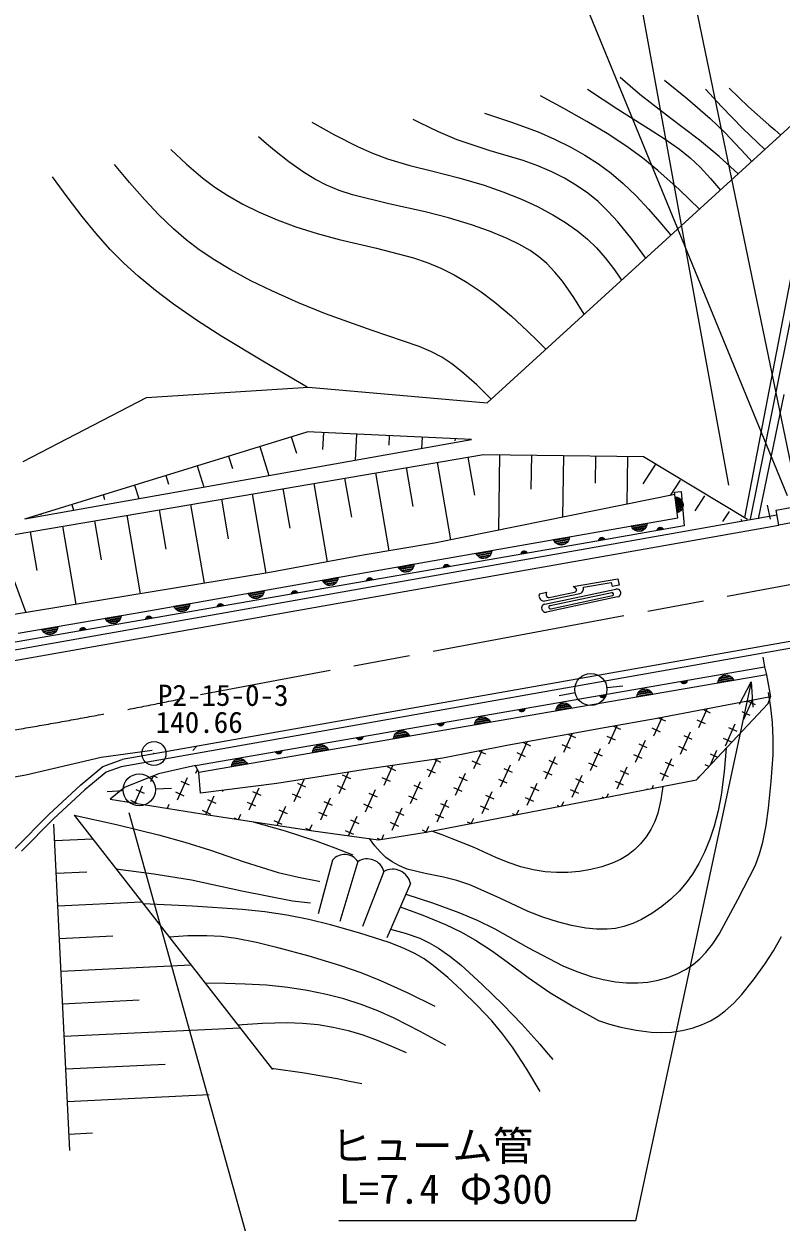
# Model space of a CAD drawing. Units: millimetres, scale not verified. Extents: x 40000 to 680000, y 20000 to 380000.
# Drawn here: x 490929 to 537770, y 244033 to 318228 of the extents above; entities that cross this region are included whole.
import ezdxf
from ezdxf.enums import TextEntityAlignment as Align

# ---------------------------------------------------------------- set-up
doc = ezdxf.new("R2010")
doc.units = ezdxf.units.MM
doc.header["$LTSCALE"] = 1000
doc.linetypes.add('CHAIN', pattern=[18.5, 12, -1.5, 3.5, -1.5])
for name, color, linetype, lineweight in [('M-BGD', 7, 'Continuous', 25), ('M-BMK', 2, 'CHAIN', 13), ('M-STR-STRC', 7, 'Continuous', 25)]:
    doc.layers.add(name, color=color, linetype=linetype, lineweight=lineweight)
doc.layers.add('M-BGD-HTXT', color=7, linetype='Continuous')
doc.layers.add('M-BMK-SRVR', color=7, linetype='Continuous')
doc.styles.add('ＭＳ ゴシック', font='')
doc.styles.get('ＭＳ ゴシック').set_extended_font_data('MS Gothic')

# ---------------------------------------------------------------- blocks, each defined once
blk = doc.blocks.new('BUHIN2')
at = {"color": 3, "linetype": 'Continuous', "lineweight": 25}
for radius in [746, 22.5]:
    blk.add_circle((0, 0), radius, dxfattribs=at)
blk = doc.blocks.new('BUHIN116')
at = {"color": 7, "linetype": 'Continuous', "lineweight": 25}
for p, q in [((-294, 297), (-416, -55)), ((-394, -184), (-196, 388)), ((-117, 427), (-355, -261)), ((-312, -328), (-43, 449)), ((29, 466), (-265, -384)), ((-214, -428), (96, 469))]:
    blk.add_line(p, q, dxfattribs=at)
blk.add_lwpolyline([(-164, -472), (-259, -397), (-332, -311), (-405, -183), (-425, -59), (-422, 64), (-372, 211), (-298, 309), (-205, 394), (-69, 450), (43, 475), (164, 472)], close=True, dxfattribs=at)
blk = doc.blocks.new('BUHIN117')
at = {"color": 7, "linetype": 'Continuous', "lineweight": 25}
for p, q in [((-295, 297), (-416, -56)), ((-394, -185), (-198, 387)), ((-118, 426), (-354, -262)), ((-311, -329), (-45, 449)), ((28, 466), (-264, -385)), ((-213, -429), (95, 470))]:
    blk.add_line(p, q, dxfattribs=at)
blk.add_lwpolyline([(-162, -473), (-258, -398), (-331, -312), (-404, -184), (-425, -61), (-422, 63), (-372, 209), (-299, 308), (-206, 393), (-71, 450), (41, 475), (162, 473)], close=True, dxfattribs=at)
blk = doc.blocks.new('BUHIN118')
at = {"color": 7, "linetype": 'Continuous', "lineweight": 25}
for p, q in [((-295, 297), (-416, -55)), ((-394, -185), (-197, 388)), ((-118, 426), (-354, -262)), ((-311, -329), (-44, 449)), ((28, 466), (-264, -385)), ((-213, -429), (95, 470))]:
    blk.add_line(p, q, dxfattribs=at)
blk.add_lwpolyline([(-162, -473), (-258, -398), (-332, -312), (-404, -184), (-425, -60), (-422, 63), (-372, 210), (-298, 309), (-206, 393), (-70, 450), (42, 475), (162, 473)], close=True, dxfattribs=at)
blk = doc.blocks.new('BUHIN121')
at = {"color": 7, "linetype": 'Continuous', "lineweight": 25}
for p, q in [((86, 171), (-38, -188)), ((-11, -186), (106, 154)), ((125, 131), (17, -179)), ((47, -171), (142, 104)), ((158, 74), (79, -155)), ((118, -119), (166, 22))]:
    blk.add_line(p, q, dxfattribs=at)
blk.add_lwpolyline([(65, 189), (104, 159), (133, 124), (162, 73), (170, 24), (169, -26), (149, -84), (119, -124), (82, -157), (28, -180), (-17, -190), (-65, -189)], close=True, dxfattribs=at)
blk = doc.blocks.new('BUHIN122')
at = {"color": 7, "linetype": 'Continuous', "lineweight": 25}
for p, q in [((86, 171), (-38, -188)), ((-12, -186), (106, 154)), ((125, 131), (17, -179)), ((47, -171), (142, 104)), ((158, 74), (79, -155)), ((118, -119), (166, 22))]:
    blk.add_line(p, q, dxfattribs=at)
blk.add_lwpolyline([(65, 189), (104, 159), (133, 124), (162, 73), (170, 24), (169, -26), (149, -84), (119, -124), (82, -157), (28, -180), (-17, -190), (-65, -189)], close=True, dxfattribs=at)
blk = doc.blocks.new('BUHIN123')
at = {"color": 7, "linetype": 'Continuous', "lineweight": 25}
for p, q in [((86, 171), (-38, -188)), ((-12, -186), (106, 154)), ((125, 131), (17, -180)), ((47, -171), (142, 104)), ((158, 73), (79, -155)), ((118, -119), (166, 22))]:
    blk.add_line(p, q, dxfattribs=at)
blk.add_lwpolyline([(65, 189), (104, 159), (133, 124), (162, 73), (170, 24), (169, -26), (149, -84), (119, -124), (82, -157), (28, -180), (-17, -190), (-65, -189)], close=True, dxfattribs=at)
blk = doc.blocks.new('BUHIN128')
at = {"color": 7, "linetype": 'Continuous', "lineweight": 25}
for p, q in [((215, 428), (-97, -469)), ((-29, -466), (266, 384)), ((312, 328), (43, -449)), ((116, -427), (355, 260)), ((394, 183), (196, -388)), ((294, -298), (416, 54))]:
    blk.add_line(p, q, dxfattribs=at)
blk.add_lwpolyline([(164, 472), (259, 397), (333, 311), (405, 182), (425, 59), (422, -64), (371, -211), (297, -310), (205, -394), (69, -450), (-43, -475), (-164, -472)], close=True, dxfattribs=at)
blk = doc.blocks.new('BUHIN129')
at = {"color": 7, "linetype": 'Continuous', "lineweight": 25}
for p, q in [((-118, 119), (-166, -22)), ((-158, -74), (-79, 155)), ((-47, 171), (-142, -104)), ((-125, -131), (-17, 180)), ((12, 186), (-106, -154)), ((-86, -171), (38, 188))]:
    blk.add_line(p, q, dxfattribs=at)
blk.add_lwpolyline([(-65, -189), (-104, -159), (-133, -124), (-162, -73), (-170, -24), (-169, 26), (-149, 84), (-119, 124), (-82, 157), (-28, 180), (17, 190), (65, 189)], close=True, dxfattribs=at)
blk = doc.blocks.new('BUHIN142')
at = {"color": 7, "linetype": 'Continuous', "lineweight": 25}
blk.add_circle((0, 0), 995, dxfattribs=at)

msp = doc.modelspace()

# ---------------------------------------------------------------- linework, layer by layer
at = {"layer": 'M-BGD'}
for p, q in [((526315, 334892), (534528, 289671)), ((532078, 321318), (538943, 288229)), ((519592, 294768), (539374, 312821)), ((539559, 308757), (535521, 287658)), ((535880, 287563), (540088, 308464)), ((498507, 295093), (508542, 295744)), ((508542, 295744), (519592, 294768)), ((490884, 291136), (498507, 295093)), ((537935, 295275), (536357, 287579)), ((490974, 287582), (508441, 292967)), ((490974, 287582), (518621, 292489)), ((507470, 292668), (507786, 291645)), ((518621, 292489), (508441, 292967)), ((509459, 292919), (509410, 291882)), ((511495, 292824), (511419, 291210)), ((513531, 292728), (513504, 292152)), ((515567, 292632), (515534, 291941)), ((517603, 292536), (517597, 292421)), ((505530, 292070), (506086, 290264)), ((500280, 288310), (519353, 291574)), ((501648, 290873), (502056, 289549)), ((503589, 291471), (503830, 290689)), ((516492, 291084), (517315, 286277)), ((518399, 291410), (518805, 289037)), ((519353, 291574), (529257, 291450)), ((520343, 291561), (520285, 286881)), ((522324, 291537), (522298, 289411)), ((524305, 291512), (524257, 287687)), ((526286, 291487), (526264, 289787)), ((528266, 291463), (528229, 288485)), ((530014, 290962), (529228, 289745)), ((529257, 291450), (535689, 287556)), ((499707, 290275), (499874, 289733)), ((510770, 290105), (511184, 287688)), ((512677, 290431), (513504, 285598)), ((514585, 290758), (514998, 288339)), ((497766, 289676), (498026, 288833)), ((506955, 289452), (507373, 287011)), ((508863, 289778), (509694, 284920)), ((531528, 289985), (530906, 289023)), ((495826, 289078), (495918, 288777)), ((503141, 288799), (503559, 286353)), ((505048, 289126), (505887, 284221)), ((531197, 289081), (523147, 287464)), ((531176, 289242), (531590, 289279)), ((531390, 287648), (531176, 289242)), ((531281, 288924), (531408, 287982)), ((531466, 288015), (531347, 288907)), ((531414, 288878), (531523, 288063)), ((531579, 288116), (531482, 288837)), ((531552, 288786), (531633, 288186)), ((531590, 289279), (531780, 287142)), ((531679, 288311), (531629, 288680)), ((533041, 289008), (532442, 288079)), ((490323, 286612), (500280, 288310)), ((491944, 287881), (491962, 287821)), ((493885, 288479), (493996, 288118)), ((499284, 288140), (499699, 285706)), ((501233, 288473), (502068, 283594)), ((534555, 288031), (534155, 287412)), ((537127, 287566), (536935, 288422)), ((537464, 288126), (538364, 288283)), ((537626, 287195), (537464, 288126)), ((469873, 275831), (537513, 287835)), ((469987, 275191), (537626, 287195)), ((495302, 287461), (495715, 285039)), ((497293, 287800), (498121, 282945)), ((512178, 284278), (531390, 287648)), ((523147, 287464), (516328, 286076)), ((531780, 287142), (526364, 286203)), ((535316, 287475), (535312, 287543)), ((535312, 287543), (535319, 287436)), ((538526, 287352), (537626, 287195)), ((491319, 286782), (491730, 284372)), ((493310, 287121), (494134, 282290)), ((489363, 286251), (491045, 281782)), ((526364, 286203), (509957, 283352)), ((516328, 286076), (511912, 285329)), ((511912, 285329), (506025, 284244)), ((506025, 284244), (490194, 281642)), ((498407, 281848), (512178, 284278)), ((509957, 283352), (490157, 279911)), ((490569, 280491), (498407, 281848)), ((539346, 279729), (496949, 272229)), ((539271, 280152), (497005, 272675)), ((536641, 279024), (536749, 278406)), ((501545, 272301), (536749, 278406)), ((536749, 278406), (536864, 277922)), ((536864, 277922), (501753, 271874)), ((536864, 277922), (537123, 276549)), ((525028, 276811), (524048, 276611)), ((527000, 277127), (527993, 277244)), ((535930, 277478), (528767, 244115)), ((537123, 276549), (529976, 275202)), ((532536, 271416), (536968, 276155)), ((535463, 275171), (535987, 276335)), ((535727, 276286), (536178, 276083)), ((536968, 276155), (537123, 276549)), ((529899, 274151), (530409, 275284)), ((532681, 274661), (533198, 275810)), ((532967, 275766), (533396, 275573)), ((535870, 275399), (535357, 275630)), ((526942, 274658), (520811, 273534)), ((529976, 275202), (526942, 274658)), ((527117, 273641), (527630, 274781)), ((527412, 274742), (527831, 274553)), ((530306, 274379), (529793, 274610)), ((530207, 275246), (530614, 275063)), ((533088, 274889), (532575, 275120)), ((534327, 273525), (534942, 274893)), ((534529, 274668), (535042, 274437)), ((524335, 273131), (524849, 274274)), ((524627, 274233), (525049, 274043)), ((527524, 273869), (527011, 274100)), ((528763, 272505), (529378, 273873)), ((531545, 273015), (532160, 274383)), ((531747, 274158), (532260, 273927)), ((534725, 273757), (534221, 273984)), ((495707, 272812), (498851, 273256)), ((501369, 273242), (501611, 273490)), ((520811, 273534), (516854, 272770)), ((518771, 272111), (519278, 273238)), ((519089, 273202), (519485, 273023)), ((521960, 272849), (521447, 273080)), ((521553, 272621), (522067, 273764)), ((521845, 273723), (522267, 273533)), ((524742, 273359), (524229, 273590)), ((525981, 271995), (526596, 273363)), ((526182, 273138), (526695, 272907)), ((528965, 273648), (529478, 273417)), ((531952, 273243), (531439, 273474)), ((533397, 272337), (533806, 273247)), ((491052, 271726), (495707, 272812)), ((495818, 272240), (497005, 272675)), ((501545, 272301), (499252, 271788)), ((501753, 271874), (501545, 272301)), ((501753, 271874), (501545, 272301)), ((516854, 272770), (512313, 272099)), ((513206, 271091), (513756, 272313)), ((515989, 271601), (516491, 272717)), ((516310, 272690), (516703, 272513)), ((519178, 272339), (518665, 272570)), ((520417, 270975), (521032, 272343)), ((523199, 271485), (523814, 272853)), ((523400, 272628), (523913, 272397)), ((526388, 272223), (525875, 272454)), ((529170, 272733), (528657, 272964)), ((530409, 271369), (531024, 272737)), ((530611, 272512), (531124, 272281)), ((533305, 272239), (533085, 272338)), ((533393, 273022), (533846, 272818)), ((486228, 270904), (491052, 271726)), ((494441, 271107), (495818, 272240)), ((496019, 271888), (494704, 270806)), ((496949, 272229), (496019, 271888)), ((499252, 271788), (497140, 270949)), ((498786, 271323), (498940, 271664)), ((499193, 271552), (498941, 271665)), ((500432, 270187), (501048, 271555)), ((501574, 272242), (501477, 272286)), ((501568, 271833), (501666, 272052)), ((501847, 270586), (501753, 271874)), ((512313, 272099), (506565, 271184)), ((510424, 270581), (511015, 271893)), ((510626, 271724), (511139, 271493)), ((513408, 272234), (513921, 272003)), ((516395, 271829), (515882, 272060)), ((517635, 270465), (518250, 271833)), ((517836, 271608), (518349, 271377)), ((520618, 272118), (521131, 271887)), ((523606, 271713), (523093, 271944)), ((524845, 270349), (525460, 271717)), ((527627, 270859), (528242, 272227)), ((527828, 272002), (528341, 271771)), ((530816, 271597), (530303, 271828)), ((532635, 271522), (532670, 271601)), ((492467, 269280), (494441, 271107)), ((497140, 270949), (496266, 270229)), ((497788, 269983), (498266, 271045)), ((497852, 270820), (498365, 270589)), ((499060, 270853), (500058, 270906)), ((500634, 271330), (501147, 271099)), ((506565, 271184), (501847, 270586)), ((504860, 269561), (505476, 270929)), ((507642, 270071), (508258, 271439)), ((507844, 271214), (508357, 270983)), ((510831, 270809), (510318, 271040)), ((512070, 269445), (512686, 270813)), ((513613, 271319), (513100, 271550)), ((514852, 269955), (515468, 271323)), ((515054, 271098), (515567, 270867)), ((515819, 268172), (532536, 271416)), ((518041, 270693), (517529, 270924)), ((520824, 271203), (520311, 271434)), ((522063, 269839), (522678, 271207)), ((522264, 270982), (522777, 270751)), ((525046, 271492), (525559, 271261)), ((528034, 271087), (527521, 271318)), ((529475, 270866), (529542, 270835)), ((529795, 270885), (529888, 271091)), ((532257, 271376), (532278, 271366)), ((494704, 270806), (492746, 268993)), ((497064, 270736), (496066, 270674)), ((496266, 270229), (502448, 269230)), ((497938, 269959), (497544, 270136)), ((500839, 270415), (500326, 270646)), ((502178, 269274), (502694, 270419)), ((502280, 270194), (502793, 269963)), ((503214, 270697), (503244, 270764)), ((505062, 270704), (505575, 270473)), ((508049, 270299), (507536, 270530)), ((509288, 268935), (509904, 270303)), ((509490, 270078), (510003, 269847)), ((512272, 270588), (512785, 270357)), ((515259, 270183), (514746, 270414)), ((516499, 268819), (517114, 270187)), ((519281, 269329), (519896, 270697)), ((519482, 270472), (519995, 270241)), ((522470, 270067), (521957, 270298)), ((524202, 269799), (524324, 270071)), ((525252, 270577), (524739, 270808)), ((526692, 270356), (526807, 270305)), ((526999, 270342), (527106, 270581)), ((497409, 269388), (507152, 234383)), ((499799, 269658), (499912, 269909)), ((502485, 269279), (501972, 269510)), ((505267, 269789), (504754, 270020)), ((506585, 268600), (507122, 269793)), ((506708, 269568), (507221, 269337)), ((509695, 269163), (509182, 269394)), ((512477, 269673), (511964, 269904)), ((513716, 268309), (514332, 269677)), ((513918, 269452), (514431, 269221)), ((516700, 269962), (517213, 269731)), ((519688, 269557), (519175, 269788)), ((521128, 269336), (521335, 269243)), ((521405, 269256), (521542, 269561)), ((523910, 269846), (524071, 269774)), ((490388, 267169), (492467, 269280)), ((492746, 268993), (490777, 266994)), ((493760, 248468), (492785, 268663)), ((494032, 269220), (506302, 253485)), ((502448, 269230), (508831, 268259)), ((503926, 269058), (504104, 268978)), ((504196, 268964), (504340, 269283)), ((506913, 268653), (506400, 268884)), ((508604, 268293), (508768, 268657)), ((511006, 267958), (511550, 269167)), ((511136, 268942), (511649, 268711)), ((514123, 268537), (513610, 268768)), ((516905, 269047), (516392, 269278)), ((518346, 268826), (518600, 268712)), ((518608, 268713), (518760, 269051)), ((508354, 268432), (508692, 268280)), ((508831, 268259), (512868, 267700)), ((511341, 268027), (510828, 268258)), ((512868, 267700), (515819, 268172)), ((513061, 267731), (513196, 268031)), ((515564, 268316), (515864, 268181)), ((515811, 268171), (515978, 268541)), ((492834, 267653), (495166, 267766)), ((512782, 267806), (512977, 267718)), ((510023, 266442), (509133, 263121)), ((492931, 265634), (494809, 265724)), ((511596, 266354), (510463, 262644)), ((513204, 265743), (511873, 262333)), ((514841, 264994), (513372, 261637)), ((493029, 263614), (498208, 263864)), ((493126, 261595), (496428, 261754)), ((493224, 259575), (501251, 259963)), ((493321, 257556), (498046, 257784)), ((493418, 255536), (504293, 256061)), ((493516, 253517), (499665, 253814)), ((493613, 251497), (502393, 251921)), ((493711, 249478), (495174, 249548)), ((528767, 244115), (510412, 244115))]:
    msp.add_line(p, q, dxfattribs=at)
for points in [[(535121, 308940), (533946, 310012), (532733, 311037), (530865, 312426), (529036, 313861), (528431, 314382), (527824, 314915)], [(530569, 314739), (531992, 313581), (533386, 312369), (534341, 311458), (535253, 310504), (535605, 310110), (535959, 309705)], [(525792, 314187), (527664, 312946), (529568, 311756), (530549, 311140), (531497, 310474), (532156, 309938), (532773, 309358), (533414, 308663), (534027, 307941)], [(536777, 310451), (535417, 311758), (534093, 313114), (533597, 313647), (533104, 314183)], [(534554, 314257), (535763, 313096), (537011, 311978), (537385, 311662), (537759, 311348)], [(532727, 306756), (531462, 307978), (530150, 309161), (529212, 309920), (528235, 310631), (527016, 311435), (525757, 312193), (524337, 312991), (522895, 313770)], [(519415, 312699), (521085, 312147), (522734, 311540), (523763, 311098), (524769, 310601), (525640, 310106), (526479, 309560), (527257, 308980), (527997, 308352), (528802, 307584), (529570, 306768), (530271, 305960), (530956, 305139)], [(508744, 312150), (510144, 311365), (511575, 310632), (512485, 310230), (513417, 309885), (514812, 309466), (516230, 309104), (517826, 308698), (519403, 308235), (520567, 307834), (521719, 307373), (522701, 306918), (523660, 306408), (524442, 305930), (525190, 305403), (525793, 304908), (526354, 304370), (526898, 303749), (527396, 303087), (527650, 302727), (527905, 302355)], [(529406, 303725), (528560, 304876), (527670, 305984), (527085, 306623), (526450, 307227), (525807, 307751), (525126, 308228), (524376, 308678), (523598, 309075), (522721, 309448), (521814, 309767), (519770, 310376), (517742, 311042), (516581, 311542), (515431, 312102), (515226, 312206), (515012, 312314)], [(525597, 300248), (524943, 301295), (524248, 302295), (523784, 302864), (523278, 303389), (522785, 303811), (522243, 304193), (521552, 304597), (520826, 304951), (519726, 305398), (518612, 305786), (517187, 306215), (515748, 306585), (513500, 307081), (511255, 307639), (510435, 307913), (509641, 308242), (508922, 308611), (508221, 309040), (507317, 309682), (506432, 310384), (505934, 310800), (505431, 311228)], [(500015, 310451), (500985, 309538), (501993, 308672), (502746, 308113), (503544, 307597), (504477, 307070), (505448, 306591), (506589, 306101), (507749, 305667), (509070, 305242), (510422, 304871), (512735, 304340), (515021, 303755), (515878, 303462), (516714, 303113), (517544, 302696), (518356, 302219), (519223, 301636), (520062, 300998), (521089, 300124), (522083, 299200), (522655, 298643), (523224, 298083)], [(519831, 294987), (518939, 295873), (518008, 296712), (517412, 297174), (516785, 297585), (516106, 297945), (515386, 298258), (512476, 299236), (509593, 300268), (507921, 300949), (506257, 301691), (504974, 302317), (503719, 302997), (502733, 303594), (501775, 304245), (500961, 304869), (500180, 305544), (499278, 306416), (498409, 307341), (497463, 308419), (496527, 309526)], [(508457, 295739), (505808, 297277), (503174, 298876), (501666, 299852), (500181, 300885), (499070, 301726), (497999, 302611), (497113, 303417), (496264, 304271), (495375, 305267), (494530, 306305), (493601, 307525), (492686, 308771)], [(514554, 264339), (516204, 263801), (517844, 263202), (518966, 262726), (520070, 262191), (522156, 261023), (524279, 259903), (525128, 259549), (526015, 259246), (526758, 259052), (527524, 258915), (528207, 258850), (528902, 258844), (529537, 258898), (530166, 259011), (530765, 259179), (531341, 259404), (531853, 259666), (532329, 259976), (532746, 260325), (533128, 260724), (533555, 261271), (533944, 261867), (535108, 264010), (536192, 266132), (536444, 266830), (536639, 267551), (536844, 268591), (536994, 269658), (537168, 271314), (537282, 272966), (537295, 273964), (537248, 274969), (537141, 275900), (536997, 276829)], [(535194, 276102), (535930, 277478), (536034, 275922)], [(534378, 273385), (534250, 271924), (534061, 270468), (533876, 269506), (533632, 268557), (533364, 267740), (533034, 266934), (532690, 266242), (532293, 265580), (531903, 265033), (531467, 264526), (530953, 264029), (530387, 263567), (529783, 263146), (529136, 262769), (528608, 262522), (528053, 262330), (527538, 262220), (527012, 262169), (526360, 262174), (525698, 262241), (524813, 262398), (523936, 262616), (523023, 262908), (522121, 263259), (520327, 264115), (518524, 264909), (517714, 265177), (516884, 265388), (515755, 265612), (514644, 265894), (514161, 266089), (513703, 266338), (513321, 266612), (512979, 266930), (512633, 267341), (512313, 267777)], [(530468, 271015), (530334, 270183), (530140, 269357), (529956, 268838), (529713, 268339), (529426, 267884), (529085, 267457), (528721, 267096), (528318, 266782), (527839, 266493), (527319, 266252), (526681, 266026), (526013, 265856), (525301, 265734), (524576, 265671), (523879, 265670), (523178, 265729), (522427, 265851), (521681, 266033), (520897, 266296), (520133, 266615), (518794, 267221), (517424, 267774), (516797, 268009), (516169, 268240)], [(494032, 269220), (496653, 268646), (499257, 268015), (500872, 267564), (502471, 267055), (504552, 266343), (506649, 265688), (507909, 265382), (509181, 265135), (509210, 265129)], [(505105, 268826), (507085, 268255), (509045, 267626), (510167, 267214), (511286, 266770)], [(496616, 265907), (498955, 265592), (501294, 265217), (504413, 264541), (507539, 263925), (508093, 263858), (508648, 263799)], [(522878, 252120), (522045, 253501), (521158, 254853), (520541, 255684), (519871, 256486), (518970, 257450), (518023, 258376), (517158, 259172), (516250, 259925), (515682, 260326), (515075, 260682), (514311, 261044), (513518, 261353), (511712, 261924), (509885, 262438), (508550, 262771), (507195, 263047), (505824, 263249), (504431, 263394), (501364, 263599), (498300, 263748)], [(514211, 263554), (515618, 263037), (517011, 262461), (517954, 262001), (518869, 261488), (519859, 260847), (520816, 260157), (522128, 259173), (523474, 258239), (524958, 257351), (526476, 256514), (527152, 256279), (527861, 256097), (528800, 255914), (529738, 255792), (530366, 255763), (531011, 255795), (531645, 255886), (532277, 256038), (532851, 256236), (533399, 256489), (533880, 256776), (534325, 257112), (534848, 257591), (535338, 258124), (536072, 259040), (536760, 259995), (537307, 260837), (537801, 261710)], [(513607, 262173), (514524, 261917), (515415, 261606), (516007, 261330), (516572, 260998), (517276, 260501), (517949, 259952), (519287, 258738), (520577, 257487), (521727, 256288), (522841, 255040), (523246, 254571), (523649, 254102)], [(499905, 261689), (501073, 261769), (502237, 261787), (503150, 261728), (504060, 261608), (505309, 261366), (506560, 261062), (508550, 260523), (510521, 259926), (511762, 259489), (512991, 258992), (514682, 258223), (516357, 257408)], [(517031, 254967), (515450, 255839), (513837, 256661), (512826, 257112), (511782, 257512), (510724, 257849), (509638, 258132), (508457, 258374), (507265, 258557), (505937, 258695), (504611, 258773), (503375, 258808), (502139, 258824)], [(504150, 256245), (505680, 256346), (507209, 256387), (508168, 256355), (509134, 256262), (510065, 256111), (510984, 255900), (511896, 255628), (512785, 255300), (513677, 254923), (514571, 254522)], [(506240, 253565), (508279, 253271), (510306, 252917), (511070, 252764), (511843, 252603)]]:
    msp.add_lwpolyline(points, dxfattribs=at)
msp.add_lwpolyline([(531216, 288940), (531335, 288916), (531440, 288872), (531562, 288790), (531636, 288689), (531689, 288577), (531709, 288424), (531688, 288302), (531643, 288185), (531547, 288074), (531458, 288002), (531349, 287949)], close=True, dxfattribs=at)
for centre, radius, start, end in [((510777, 265808), 984, 33.66626, 139.92651), ((512171, 265446), 1075, 16.04956, 122.30981), ((513741, 264755), 1125, 12.29248, 118.55273)]:
    msp.add_arc(centre, radius, start, end, dxfattribs=at)
at = {"layer": 'M-BMK'}
msp.add_line((564425, 288363), (501858, 276686), dxfattribs=at)
msp.add_arc((440469, 570334), 299997, 274.81744, 281.80792, dxfattribs=at)
at = {"layer": 'M-STR-STRC'}
for p, q in [((538164, 289015), (524903, 321355)), ((524908, 283382), (527677, 283870)), ((525540, 283341), (527262, 283644)), ((527265, 283645), (527320, 283385)), ((527761, 283478), (527320, 283385)), ((527677, 283870), (527761, 283478)), ((522825, 282938), (523265, 283032)), ((523157, 282293), (527558, 283231)), ((523164, 282499), (525315, 282957)), ((527662, 282742), (523261, 281804)), ((523426, 282708), (524991, 283041)), ((523481, 282208), (527296, 283021)), ((523523, 282013), (527337, 282826)), ((524394, 282045), (523456, 281845))]:
    msp.add_line(p, q, dxfattribs=at)
for centre, radius, start, end in [((523044, 282817), 250, 151.20178, 194.67859), ((523100, 282792), 300, 187.25037, 282.23022), ((523537, 282905), 300, 154.96265, 190.91736), ((523393, 282854), 150, 182.43097, 282.83319), ((524835, 283091), 300, 25.40967, 75.9342), ((524960, 283188), 150, 282.03088, 12.03088), ((525254, 283251), 300, 281.77722, 17.42517), ((527316, 282923), 100, 282.03088, 102.03088), ((527610, 282986), 250, 282.03088, 102.03088), ((523209, 282048), 250, 102.03088, 282.03088), ((523502, 282111), 100, 102.03088, 282.03088)]:
    msp.add_arc(centre, radius, start, end, dxfattribs=at)

# ---------------------------------------------------------------- block references
at = {"layer": 'M-BGD', "rotation": 118.91356}
for name, p in [('BUHIN118', (528988, 287227)), ('BUHIN118', (524185, 286384)), ('BUHIN123', (526682, 286258)), ('BUHIN123', (530300, 286886)), ('BUHIN118', (519383, 285542)), ('BUHIN122', (521878, 285424)), ('BUHIN118', (514580, 284699)), ('BUHIN117', (509883, 283873)), ('BUHIN122', (517074, 284589)), ('BUHIN117', (505293, 283063)), ('BUHIN122', (512322, 283763)), ('BUHIN121', (507677, 282956)), ('BUHIN117', (500702, 282253)), ('BUHIN121', (503084, 282158)), ('BUHIN116', (492529, 280830)), ('BUHIN116', (496447, 281509)), ('BUHIN121', (498660, 281389)), ('BUHIN121', (494573, 280678)), ('BUHIN142', (526007, 277011)), ('BUHIN129', (531764, 277541)), ('BUHIN128', (534356, 277490)), ('BUHIN129', (526749, 276672)), ('BUHIN128', (529340, 276626)), ('BUHIN128', (524324, 275762)), ('BUHIN128', (519308, 274898)), ('BUHIN129', (521734, 275802)), ('BUHIN128', (514293, 274034)), ('BUHIN129', (516720, 274932)), ('BUHIN129', (511705, 274063)), ('BUHIN129', (506690, 273193)), ('BUHIN128', (509277, 273170)), ('BUHIN128', (504261, 272306)), ('BUHIN142', (498062, 270799))]:
    msp.add_blockref(name, p, dxfattribs=at)
at = {"layer": 'M-BMK-SRVR', "rotation": 118.91356}
msp.add_blockref('BUHIN2', (498970, 273047), dxfattribs=at)

# ---------------------------------------------------------------- texts
at = {"layer": 'M-BGD', "style": 'ＭＳ ゴシック'}
for s, p in [('ヒューム管', (509936, 247288)), ('L=7.4 Φ300', (510412, 244615))]:
    msp.add_text(s, height=1833, dxfattribs=at).set_placement(p, align=Align.BOTTOM_LEFT)
at = {"layer": 'M-BGD-HTXT', "style": 'ＭＳ ゴシック'}
for s, p in [('P2-15-0-3', (499217, 275600)), ('140.66', (499078, 273927))]:
    msp.add_text(s, height=1320, dxfattribs=at).set_placement(p, align=Align.BOTTOM_LEFT)

doc.saveas('drawing.dxf')
